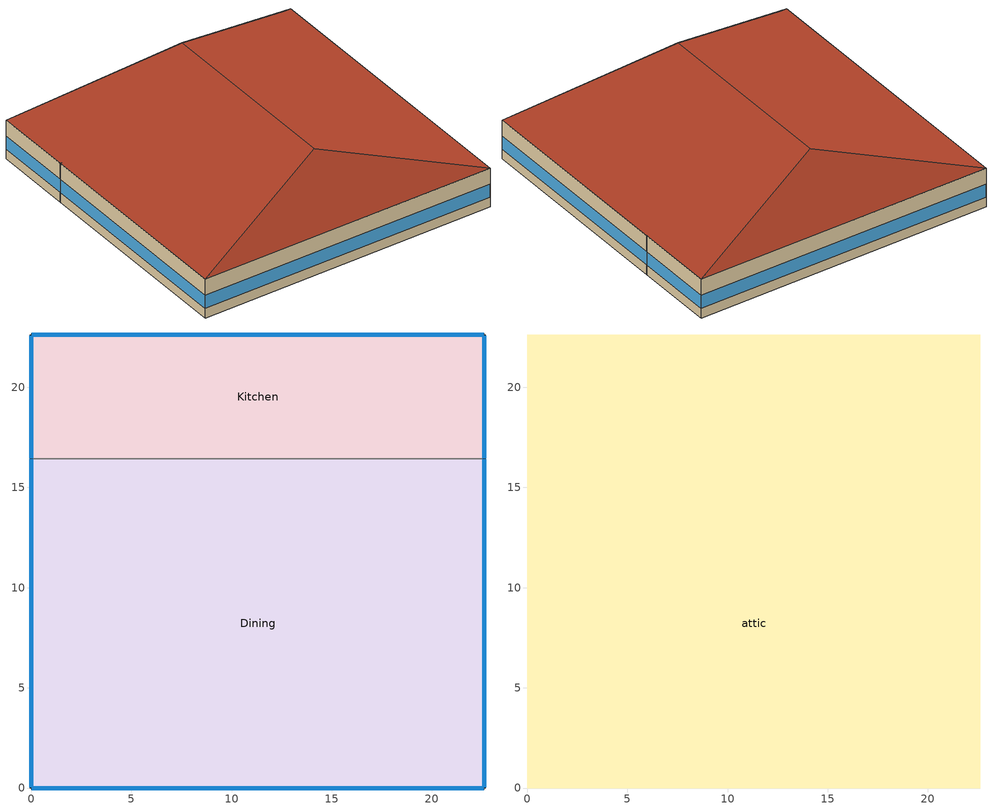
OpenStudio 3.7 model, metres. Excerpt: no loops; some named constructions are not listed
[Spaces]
Kitchen
 floor foundation (BTAP-Grnd-Floor-Mass:U-0.757_std): 22.61,22.61 22.61,16.44 0,16.44 0,22.61 z0
 wall outside: 22.61,16.44 22.61,22.61 0,22.61 0,16.44 z0:3.05
 wall to Dining: 0,16.44 22.61,16.44 z0:3.05
 window (BTAP-Ext-FixedWindow:U=0.173 SHGC=0.600): 22.61,16.47 22.61,22.58 / 0,22.58 0,16.47 z0.76:1.79; 22.58,22.61 0.03,22.61 z0.76:1.78
Dining
 floor foundation (BTAP-Grnd-Floor-Mass:U-0.757_std): 22.61,16.44 22.61,0 0,0 0,16.44 z0
 wall outside: 0,16.44 0,0 22.61,0 22.61,16.44 z0:3.05
 window (BTAP-Ext-FixedWindow:U=0.173 SHGC=0.600): 22.61,0.03 22.61,16.42 / 0.03,0 22.58,0 / 0,16.42 0,0.03 z0.76:1.78
attic
 floor to Dining: 22.61,16.44 22.61,0 0,0 0,16.44 z3.05
 floor to Kitchen: 22.61,22.61 22.61,16.44 0,16.44 0,22.61 z3.05
 roof outside: 11.3,18.84,6.82 22.61,22.61,3.05 0,22.61,3.05; 11.3,3.77,6.82 0,0,3.05 22.61,0,3.05; 11.3,18.84,6.82 0,22.61,3.05 0,0,3.05 11.3,3.77,6.82; 11.3,3.77,6.82 22.61,0,3.05 22.61,22.61,3.05 11.3,18.84,6.82
[Schedule:Ruleset]
Name | Default Day Schedule | Summer Design Day Schedule | Winter Design Day Schedule
sys_1|doas|shr>none|sc>ccashp|sh>ccashp|ssf>cv|zh>vrf|zc>vrf|srf>none| Occ Sch | sys_1|doas|shr>none|sc>ccashp|sh>ccashp|ssf>cv|zh>vrf|zc>vrf|srf>none| Occ Sch Default | sys_1|doas|shr>none|sc>ccashp|sh>ccashp|ssf>cv|zh>vrf|zc>vrf|srf>none| Occ Sch Summer Design Day | sys_1|doas|shr>none|sc>ccashp|sh>ccashp|ssf>cv|zh>vrf|zc>vrf|srf>none| Occ Sch Winter Design Day
sys_1|doas|shr>none|sc>ccashp|sh>ccashp|ssf>cv|zh>vrf|zc>vrf|srf>none| 1 Occ Sch | sys_1|doas|shr>none|sc>ccashp|sh>ccashp|ssf>cv|zh>vrf|zc>vrf|srf>none| 1 Occ Sch Default | sys_1|doas|shr>none|sc>ccashp|sh>ccashp|ssf>cv|zh>vrf|zc>vrf|srf>none| 1 Occ Sch Summer Design Day | sys_1|doas|shr>none|sc>ccashp|sh>ccashp|ssf>cv|zh>vrf|zc>vrf|srf>none| 1 Occ Sch Winter Design Day
[Schedule:Day]
Clothing Schedule Summer Clothes: 24, 0, 0.5
NECB-B-Occupancy Default|Wkdy Day: No, 1, 0, 0.3, 2, 0, 0.1, 9, 0, 0, 10, 0, 0.1, 11, 0, 0.2, 12, 0, 0.5, 13, 0, 0.9, 14, 0, 0.8, 15, 0, 0.5, 17, 0, 0.2, 18, 0, 0.3, 19, 0, 0.6, 22, 0, 0.9, 23, 0, 0.6, 24, 0, 0.4
NECB-B-Occupancy Sat Day: No, 1, 0, 0.5, 2, 0, 0.3, 9, 0, 0, 10, 0, 0.1, 11, 0, 0.2, 12, 0, 0.5, 13, 0, 0.9, 14, 0, 0.8, 15, 0, 0.5, 17, 0, 0.2, 18, 0, 0.3, 19, 0, 0.6, 22, 0, 0.9, 24, 0, 0.6
NECB-B-Occupancy Sun|Hol Day: No, 1, 0, 0.1, 2, 0, 0.3, 10, 0, 0, 11, 0, 0.1, 12, 0, 0.4, 14, 0, 0.5, 15, 0, 0.4, 18, 0, 0.2, 19, 0, 0.5, 21, 0, 0.7, 22, 0, 0.5, 23, 0, 0.3, 24, 0, 0.1
NECB-B-Lighting Default|Wkdy Day; NECB-B-Lighting Sat Day; NECB-B-Electric-Equipment Default|Wkdy Day; NECB-B-Electric-Equipment Sat Day: No, 1, 0, 0.9, 2, 0, 0.5, 9, 0, 0.1, 10, 0, 0.5, 11, 0, 0.7, 24, 0, 0.9
NECB-B-Lighting Sun|Hol Day; NECB-B-Electric-Equipment Sun|Hol Day: No, 2, 0, 0.5, 10, 0, 0.1, 11, 0, 0.5, 23, 0, 0.9, 24, 0, 0.5
NECB-B-Thermostat Setpoint-Heating Default|Wkdy Day; NECB-B-Thermostat Setpoint-Heating Sat Day: No, 2, 0, 22, 8, 0, 18, 9, 0, 20, 24, 0, 22
NECB-B-Thermostat Setpoint-Heating Sun|Hol Day: No, 1, 0, 18, 2, 0, 22, 9, 0, 18, 10, 0, 20, 23, 0, 22, 24, 0, 18
NECB-B-Thermostat Setpoint-Cooling Default|Wkdy Day; NECB-B-Thermostat Setpoint-Cooling Sat Day: No, 1, 0, 24, 8, 0, 35, 24, 0, 24
NECB-B-Thermostat Setpoint-Cooling Sun|Hol Day: No, 9, 0, 35, 23, 0, 24, 24, 0, 35
NECB-B-Occupancy-NECB-B-Lighting-0.0-0.0-0.67-Default|Wkdy-Light Day; NECB-B-Occupancy-NECB-B-Lighting-0.0-0.0-0.67-Sat-Light Day: 1, 0, 0.9, 2, 0, 0.5, 9, 0, 0.1, 10, 0, 0.5, 11, 0, 0.7, 24, 0, 0.9
NECB-B-Occupancy-NECB-B-Lighting-0.0-0.0-0.67-Sun|Hol-Light Day: 2, 0, 0.5, 10, 0, 0.1, 11, 0, 0.5, 23, 0, 0.9, 24, 0, 0.5
Schedule Day 5; Schedule Day 8: 24, 0, 0.2
Schedule Day 6; Schedule Day 9: 24, 0, 0.05
Schedule Day 7; Schedule Day 10: 24, 0, 60
NECB-B-Service Water Heating Default|Wkdy Day: No, 1, 0, 0.6, 2, 0, 0.5, 9, 0, 0.05, 11, 0, 0.7, 12, 0, 0.4, 13, 0, 0.5, 15, 0, 0.6, 16, 0, 0.4, 18, 0, 0.3, 19, 0, 0.4, 20, 0, 0.5, 22, 0, 0.8, 24, 0, 0.9
NECB-B-Service Water Heating Sat Day: No, 1, 0, 0.7, 2, 0, 0.6, 9, 0, 0.05, 11, 0, 0.7, 12, 0, 0.4, 13, 0, 0.5, 15, 0, 0.6, 16, 0, 0.4, 18, 0, 0.3, 19, 0, 0.4, 20, 0, 0.5, 22, 0, 0.8, 24, 0, 0.9
NECB-B-Service Water Heating Sun|Hol Day: No, 1, 0, 0.5, 2, 0, 0.6, 9, 0, 0.05, 11, 0, 0.7, 12, 0, 0.4, 13, 0, 0.5, 15, 0, 0.6, 16, 0, 0.4, 18, 0, 0.3, 19, 0, 0.4, 20, 0, 0.5, 22, 0, 0.8, 24, 0, 0.5
sys_1|doas|shr>none|sc>ccashp|sh>ccashp|ssf>cv|zh>vrf|zc>vrf|srf>none| Occ Sch Default; sys_1|doas|shr>none|sc>ccashp|sh>ccashp|ssf>cv|zh>vrf|zc>vrf|srf>none| 1 Occ Sch Default: 1, 0, 1, 10, 0, 0, 24, 0, 1
sys_1|doas|shr>none|sc>ccashp|sh>ccashp|ssf>cv|zh>vrf|zc>vrf|srf>none| Occ Sch Winter Design Day; sys_1|doas|shr>none|sc>ccashp|sh>ccashp|ssf>cv|zh>vrf|zc>vrf|srf>none| Occ Sch Summer Design Day; sys_1|doas|shr>none|sc>ccashp|sh>ccashp|ssf>cv|zh>vrf|zc>vrf|srf>none| 1 Occ Sch Winter Design Day; sys_1|doas|shr>none|sc>ccashp|sh>ccashp|ssf>cv|zh>vrf|zc>vrf|srf>none| 1 Occ Sch Summer Design Day: 24, 0, 1
Schedule Day 13; Schedule Day 15: 1, 0, 0, 2, 0, 1, 11, 0, 0, 23, 0, 1, 24, 0, 0
Schedule Day 14; Schedule Day 16: 2, 0, 1, 10, 0, 0, 24, 0, 1
[Schedule:Rule] Date Specification Type=DateRange; Start Month=1; End Month=12
Name | Schedule Ruleset | Rule Order | Day Schedule | Apply Sunday | Start Day | End Day | Apply Saturday
Schedule Rule 23 | sys_1|doas|shr>none|sc>ccashp|sh>ccashp|ssf>cv|zh>vrf|zc>vrf|srf>none| Occ Sch | 1 | Schedule Day 13 | Yes | 1 | 31
Schedule Rule 24 | sys_1|doas|shr>none|sc>ccashp|sh>ccashp|ssf>cv|zh>vrf|zc>vrf|srf>none| Occ Sch | 0 | Schedule Day 14 |  | 7 | 30 | Yes
Schedule Rule 25 | sys_1|doas|shr>none|sc>ccashp|sh>ccashp|ssf>cv|zh>vrf|zc>vrf|srf>none| 1 Occ Sch | 1 | Schedule Day 15 | Yes | 1 | 31
Schedule Rule 26 | sys_1|doas|shr>none|sc>ccashp|sh>ccashp|ssf>cv|zh>vrf|zc>vrf|srf>none| 1 Occ Sch | 0 | Schedule Day 16 |  | 7 | 30 | Yes
